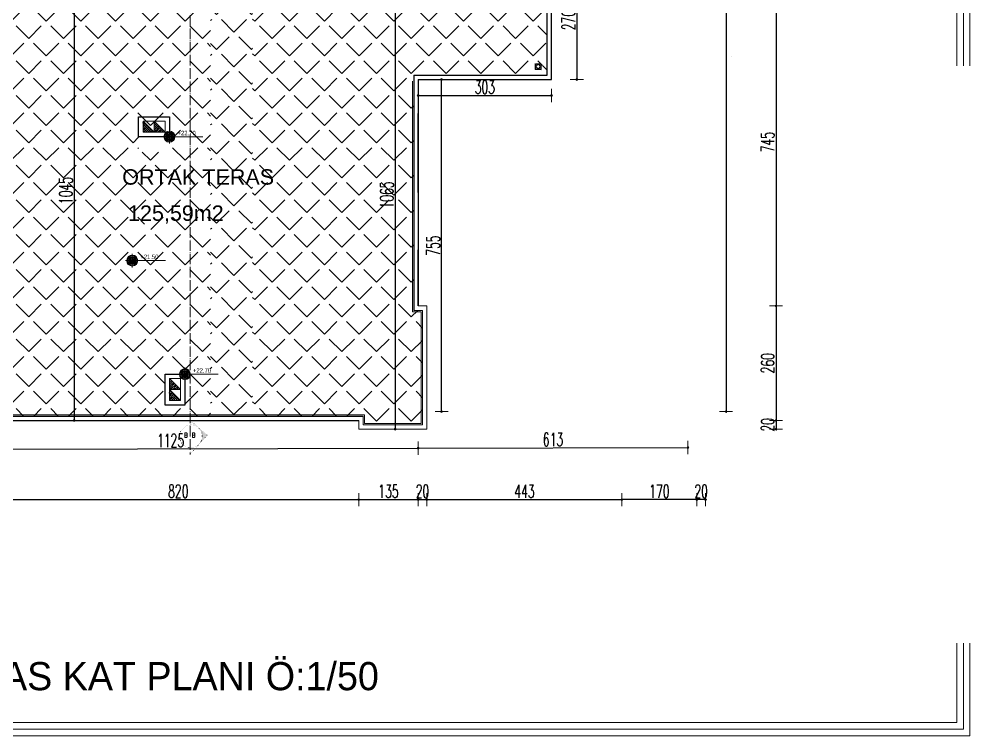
# Model space of a CAD drawing. Header units: millimetres. Extents: x -16104 to 67872, y -88009 to 12107.
# Drawn here: x 36891 to 39086, y 8729 to 10357 of the extents above; entities that cross this region are included whole.
import ezdxf
from ezdxf.enums import TextEntityAlignment as Align

# ---------------------------------------------------------------- set-up
doc = ezdxf.new("R2010")
doc.units = ezdxf.units.MM
doc.linetypes.add('ACAD_ISO04W100', pattern=[30, 24, -3, 0, -3])
doc.linetypes.add('ACAD_ISO07W100', pattern=[3, 0, -3])
doc.layers.get('0').update_dxf_attribs({"color": 241})
for name, color, linetype, lineweight in [('AKS', 1, 'ACAD_ISO07W100', 5), ('baca', 46, 'Continuous', 5), ('balkon', 6, 'Continuous', 5), ('c05', 32, 'Continuous', 13), ('duvar', 123, 'Continuous', 25), ('emsal&kolon', 1, 'Continuous', 5), ('KOTLAR', 5, 'Continuous', 20), ('OLCU', 54, 'Continuous', 13), ('SıVA', 40, 'Continuous', 9), ('YAZI', 22, 'Continuous', 18), ('ÖLÇÜ', 252, 'Continuous', 20)]:
    doc.layers.add(name, color=color, linetype=linetype, lineweight=lineweight)
doc.styles.add('DIM', font='Txttw.shx', dxfattribs={"width": 0.6})
doc.styles.add('DIMENSIONS', font='simplex', dxfattribs={"width": 0.8})
doc.styles.add('TSIMPLEX', font='tsimplex', dxfattribs={"width": 0.8})
doc.styles.add('ÖLÇÜ-50', font='comic.ttf', dxfattribs={"height": 12.5})
doc.dimstyles.new('50', dxfattribs={"dimscale": 0, "dimtxt": 30, "dimasz": 1, "dimexe": 0, "dimexo": 2, "dimgap": 4, "dimtad": 1, "dimdec": 0, "dimzin": 0, "dimdsep": 46, "dimtxsty": 'DIM', "dimblk1": 'DOT', "dimblk2": 'DOT', "dimsah": 1, "dimcen": 1.5, "dimdle": 3, "dimse1": 1, "dimse2": 1, "dimclrd": 256, "dimclre": 9, "dimclrt": 256, "dimadec": 0, "dimazin": 0, "dimtfac": 0.24, "dimtdec": 0, "dimtix": 1, "dimtmove": 2, "dimatfit": 3, "dimldrblk": 'DOT', "dimfxl": 0, "dimtolj": 1, "dimtzin": 15, "dimarcsym": 0})

# ---------------------------------------------------------------- blocks, each defined once
blk = doc.blocks.new('DOT')
for p, q in [((-2, 0), (0, 0)), ((0, 15), (0, -15)), ((2, 0), (0, 0))]:
    blk.add_line(p, q)
blk.add_circle((0, 0), 2)
blk = doc.blocks.new('*D767')
at = {"layer": 'Defpoints', "color": 0, "transparency": 16777216}
for p in [(36842, 9300.5), (37662, 9300.5), (37662, 9265.5)]:
    blk.add_point(p, dxfattribs=at)
at = {"layer": 'OLCU', "lineweight": -2, "transparency": 16777216}
blk.add_line((36843, 9265.5), (37661, 9265.5), dxfattribs=at)
at = {"layer": 'OLCU', "lineweight": -2, "transparency": 16777216, "rotation": 180}
blk.add_blockref('DOT', (36842, 9265.5), dxfattribs=at)
at = {"layer": 'OLCU', "lineweight": -2, "transparency": 16777216}
blk.add_blockref('DOT', (37662, 9265.5), dxfattribs=at)
at = {"layer": 'OLCU', "transparency": 16777216, "insert": (37252, 9284.5), "char_height": 30, "attachment_point": 5, "style": 'DIM'}
blk.add_mtext('\\A1;820', dxfattribs=at)
blk = doc.blocks.new('*D768')
at = {"layer": 'Defpoints', "color": 0, "transparency": 16777216}
for p in [(37662, 9300.5), (37797, 9300.5), (37797, 9265.5)]:
    blk.add_point(p, dxfattribs=at)
at = {"layer": 'OLCU', "lineweight": -2, "transparency": 16777216}
blk.add_line((37663, 9265.5), (37796, 9265.5), dxfattribs=at)
at = {"layer": 'OLCU', "lineweight": -2, "transparency": 16777216, "rotation": 180}
blk.add_blockref('DOT', (37662, 9265.5), dxfattribs=at)
at = {"layer": 'OLCU', "lineweight": -2, "transparency": 16777216}
blk.add_blockref('DOT', (37797, 9265.5), dxfattribs=at)
at = {"layer": 'OLCU', "transparency": 16777216, "insert": (37729.5, 9284.5), "char_height": 30, "attachment_point": 5, "style": 'DIM'}
blk.add_mtext('\\A1;135', dxfattribs=at)
blk = doc.blocks.new('*D769')
at = {"layer": 'Defpoints', "color": 0, "transparency": 16777216}
for p in [(38575, 10450), (38610, 9705.5), (38610, 9705.5)]:
    blk.add_point(p, dxfattribs=at)
at = {"layer": 'OLCU', "lineweight": -2, "transparency": 16777216}
blk.add_line((38610, 10449), (38610, 9706.5), dxfattribs=at)
for p, rotation in [((38610, 10450), 90), ((38610, 9705.5), 270)]:
    blk.add_blockref('DOT', p, dxfattribs=dict(at, rotation=rotation))
at = {"layer": 'OLCU', "transparency": 16777216, "insert": (38591, 10077.8), "char_height": 30, "attachment_point": 5, "rotation": 90, "style": 'DIM'}
blk.add_mtext('\\A1;745', dxfattribs=at)
blk = doc.blocks.new('*D776')
at = {"layer": 'Defpoints', "color": 0, "transparency": 16777216}
for p in [(38430, 9365.5), (38450, 9365.5), (38430, 9265.5)]:
    blk.add_point(p, dxfattribs=at)
at = {"layer": 'OLCU', "lineweight": -2, "transparency": 16777216}
for p, q in [((38429, 9265.5), (38428, 9265.5)), ((38450, 9265.5), (38430, 9265.5)), ((38451, 9265.5), (38452, 9265.5))]:
    blk.add_line(p, q, dxfattribs=at)
blk.add_blockref('DOT', (38430, 9265.5), dxfattribs=at)
at = {"layer": 'OLCU', "lineweight": -2, "transparency": 16777216, "rotation": 180}
blk.add_blockref('DOT', (38450, 9265.5), dxfattribs=at)
at = {"layer": 'OLCU', "transparency": 16777216, "insert": (38440, 9284.5), "char_height": 30, "attachment_point": 5, "style": 'DIM'}
blk.add_mtext('\\A1;20', dxfattribs=at)
blk = doc.blocks.new('*D777')
at = {"layer": 'Defpoints', "color": 0, "transparency": 16777216}
for p in [(38260, 9365.5), (38430, 9365.5), (38260, 9265.5)]:
    blk.add_point(p, dxfattribs=at)
at = {"layer": 'OLCU', "lineweight": -2, "transparency": 16777216}
blk.add_line((38429, 9265.5), (38261, 9265.5), dxfattribs=at)
at = {"layer": 'OLCU', "lineweight": -2, "transparency": 16777216, "rotation": 180}
blk.add_blockref('DOT', (38260, 9265.5), dxfattribs=at)
at = {"layer": 'OLCU', "lineweight": -2, "transparency": 16777216}
blk.add_blockref('DOT', (38430, 9265.5), dxfattribs=at)
at = {"layer": 'OLCU', "transparency": 16777216, "insert": (38345, 9284.5), "char_height": 30, "attachment_point": 5, "style": 'DIM'}
blk.add_mtext('\\A1;170', dxfattribs=at)
blk = doc.blocks.new('*D778')
at = {"layer": 'Defpoints', "color": 0, "transparency": 16777216}
for p in [(37817, 9265.5), (38260, 9265.5), (38260, 9265.5)]:
    blk.add_point(p, dxfattribs=at)
at = {"layer": 'OLCU', "lineweight": -2, "transparency": 16777216}
blk.add_line((37818, 9265.5), (38259, 9265.5), dxfattribs=at)
at = {"layer": 'OLCU', "lineweight": -2, "transparency": 16777216, "rotation": 180}
blk.add_blockref('DOT', (37817, 9265.5), dxfattribs=at)
at = {"layer": 'OLCU', "lineweight": -2, "transparency": 16777216}
blk.add_blockref('DOT', (38260, 9265.5), dxfattribs=at)
at = {"layer": 'OLCU', "transparency": 16777216, "insert": (38038.5, 9284.5), "char_height": 30, "attachment_point": 5, "style": 'DIM'}
blk.add_mtext('\\A1;443', dxfattribs=at)
blk = doc.blocks.new('*D783')
at = {"layer": 'Defpoints', "color": 0, "transparency": 16777216}
for p in [(38510, 9705.5), (38510, 9445.5), (38610, 9445.5)]:
    blk.add_point(p, dxfattribs=at)
at = {"layer": 'OLCU', "lineweight": -2, "transparency": 16777216}
blk.add_line((38610, 9704.5), (38610, 9446.5), dxfattribs=at)
for p, rotation in [((38610, 9705.5), 90), ((38610, 9445.5), 270)]:
    blk.add_blockref('DOT', p, dxfattribs=dict(at, rotation=rotation))
at = {"layer": 'OLCU', "transparency": 16777216, "insert": (38591, 9575.5), "char_height": 30, "attachment_point": 5, "rotation": 90, "style": 'DIM'}
blk.add_mtext('\\A1;260', dxfattribs=at)
blk = doc.blocks.new('*D784')
at = {"layer": 'Defpoints', "color": 0, "transparency": 16777216}
for p in [(38510, 9445.5), (38510, 9425.5), (38610, 9425.5)]:
    blk.add_point(p, dxfattribs=at)
at = {"layer": 'OLCU', "lineweight": -2, "transparency": 16777216}
for p, q in [((38610, 9446.5), (38610, 9447.5)), ((38610, 9445.5), (38610, 9425.5)), ((38610, 9424.5), (38610, 9423.5))]:
    blk.add_line(p, q, dxfattribs=at)
for p, rotation in [((38610, 9445.5), 270), ((38610, 9425.5), 90)]:
    blk.add_blockref('DOT', p, dxfattribs=dict(at, rotation=rotation))
at = {"layer": 'OLCU', "transparency": 16777216, "insert": (38591, 9435.5), "char_height": 30, "attachment_point": 5, "rotation": 90, "style": 'DIM'}
blk.add_mtext('\\A1;20', dxfattribs=at)
blk = doc.blocks.new('*D792')
at = {"layer": 'Defpoints', "color": 0, "transparency": 16777216}
for p in [(37797, 9265.5), (37817, 9265.5), (37817, 9265.5)]:
    blk.add_point(p, dxfattribs=at)
at = {"layer": 'OLCU', "lineweight": -2, "transparency": 16777216}
for p, q in [((37796, 9265.5), (37795, 9265.5)), ((37797, 9265.5), (37817, 9265.5)), ((37818, 9265.5), (37819, 9265.5))]:
    blk.add_line(p, q, dxfattribs=at)
blk.add_blockref('DOT', (37797, 9265.5), dxfattribs=at)
at = {"layer": 'OLCU', "lineweight": -2, "transparency": 16777216, "rotation": 180}
blk.add_blockref('DOT', (37817, 9265.5), dxfattribs=at)
at = {"layer": 'OLCU', "transparency": 16777216, "insert": (37807, 9284.5), "char_height": 30, "attachment_point": 5, "style": 'DIM'}
blk.add_mtext('\\A1;20', dxfattribs=at)
blk = doc.blocks.new('*D801')
at = {"layer": 'Defpoints', "color": 0, "transparency": 16777216}
for p in [(37015.5, 10490), (37015.5, 9445.5), (37015.5, 9445.5)]:
    blk.add_point(p, dxfattribs=at)
at = {"layer": 'OLCU', "lineweight": -2, "transparency": 16777216}
blk.add_line((37015.5, 10489), (37015.5, 9446.5), dxfattribs=at)
for p, rotation in [((37015.5, 10490), 90), ((37015.5, 9445.5), 270)]:
    blk.add_blockref('DOT', p, dxfattribs=dict(at, rotation=rotation))
at = {"layer": 'OLCU', "transparency": 16777216, "insert": (36996.5, 9967.8), "char_height": 30, "attachment_point": 5, "rotation": 90, "style": 'DIM'}
blk.add_mtext('\\A1;1045', dxfattribs=at)
blk = doc.blocks.new('*D444')
at = {"layer": 'Defpoints', "color": 0, "transparency": 16777216}
for p in [(38496.4, 11575), (38496.4, 9465.5), (38496.4, 9465.5)]:
    blk.add_point(p, dxfattribs=at)
at = {"layer": 'OLCU', "lineweight": -2, "transparency": 16777216}
blk.add_line((38496.4, 11574), (38496.4, 9466.5), dxfattribs=at)
for p, rotation in [((38496.4, 11575), 90), ((38496.4, 9465.5), 270)]:
    blk.add_blockref('DOT', p, dxfattribs=dict(at, rotation=rotation))
at = {"layer": 'OLCU', "transparency": 16777216, "insert": (38477.4, 10520.3), "char_height": 30, "attachment_point": 5, "rotation": 90, "style": 'DIM'}
blk.add_mtext('\\A1;2105', dxfattribs=at)
blk = doc.blocks.new('*D961')
at = {"layer": 'Defpoints', "color": 0, "transparency": 16777216}
for p in [(37745, 10490), (37745, 9425.5), (41348.4, 9425.5)]:
    blk.add_point(p, dxfattribs=at)
at = {"layer": 'OLCU', "lineweight": -2, "transparency": 16777216}
blk.add_line((37745, 10489), (37745, 9426.5), dxfattribs=at)
for p, rotation in [((37745, 10490), 90), ((37745, 9425.5), 270)]:
    blk.add_blockref('DOT', p, dxfattribs=dict(at, rotation=rotation))
at = {"layer": 'OLCU', "transparency": 16777216, "insert": (37726, 9957.8), "char_height": 30, "attachment_point": 5, "rotation": 90, "style": 'DIM'}
blk.add_mtext('\\A1;1065', dxfattribs=at)
blk = doc.blocks.new('Kot')
at = {"layer": 'KOTLAR'}
for p, q in [((-0.155, 0), (0.759, 0)), ((0, 0.155), (0, -0.155))]:
    blk.add_line(p, q, dxfattribs=at)
for radius in [0.125, 0.105, 0.085, 0.065, 0.045, 0.045, 0.025]:
    blk.add_circle((0, 0), radius, dxfattribs=at)
at = {"layer": 'YAZI', "style": 'TSIMPLEX', "width": 0.8}
blk.add_attdef('KOTH', (0.184, 0.035), '', height=0.1, dxfattribs=at)
blk = doc.blocks.new('A$C412C2498')
at = {"color": 5, "const_width": 0.6}
for points in [[(3.6, 24.3), (0.2, 27)], [(3.6, 3), (0.2, 0.2)], [(23.8, 24.3), (27.3, 27)], [(23.8, 3), (27.3, 0.2)]]:
    blk.add_lwpolyline(points, dxfattribs=at)
at = {"color": 5}
blk.add_lwpolyline([(23.8, 24.3), (3.6, 24.3), (3.6, 3), (23.8, 3)], close=True, dxfattribs=at)
at = {"const_width": 0.1}
for points in [[(6.7, 12.2), (14.6, 20.2)], [(6.8, 14.5), (12.4, 20.1)], [(7.1, 10.4), (16.4, 19.7)], [(7.9, 9.1), (17.8, 19)], [(8.8, 8), (18.9, 18.1)], [(10, 7.1), (19.8, 16.9)], [(11.3, 6.4), (20.4, 15.6)], [(13, 6), (20.8, 13.8)], [(14.8, 6.1), (20.8, 12.1)], [(17.4, 7), (19.8, 9.4)]]:
    blk.add_lwpolyline(points, dxfattribs=at)
blk.add_circle((13.7, 13.1), 7.12)
blk = doc.blocks.new('A$C5E2C1EC0')
at = {"xscale": 0.6105719971092185, "yscale": 0.6105719971092185, "zscale": 0.6105719971092185}
blk.add_blockref('A$C412C2498', (0, 0), dxfattribs=at)
blk = doc.blocks.new('*D2437')
at = {"layer": 'Defpoints', "color": 0, "transparency": 16777216}
for p in [(36672, 9379.6), (37797, 9382.3), (37797, 9382.3)]:
    blk.add_point(p, dxfattribs=at)
at = {"layer": 'OLCU', "lineweight": -2, "transparency": 16777216}
blk.add_line((36673, 9379.6), (37796, 9382.3), dxfattribs=at)
for p, rotation in [((37797, 9382.3), 0.1399202823359238), ((36672, 9379.6), 180.1399202823359)]:
    blk.add_blockref('DOT', p, dxfattribs=dict(at, rotation=rotation))
at = {"layer": 'OLCU', "transparency": 16777216, "insert": (37234.5, 9400), "char_height": 30, "attachment_point": 5, "rotation": 0.1399, "style": 'DIM'}
blk.add_mtext('\\A1;1125', dxfattribs=at)
blk = doc.blocks.new('*D2441')
at = {"layer": 'Defpoints', "color": 0, "transparency": 16777216}
for p in [(37797, 10220), (38100, 10220), (38100, 10183.7)]:
    blk.add_point(p, dxfattribs=at)
at = {"layer": 'OLCU', "lineweight": -2, "transparency": 16777216}
blk.add_line((37798, 10183.7), (38099, 10183.7), dxfattribs=at)
at = {"layer": 'OLCU', "lineweight": -2, "transparency": 16777216, "rotation": 180}
blk.add_blockref('DOT', (37797, 10183.7), dxfattribs=at)
at = {"layer": 'OLCU', "lineweight": -2, "transparency": 16777216}
blk.add_blockref('DOT', (38100, 10183.7), dxfattribs=at)
at = {"layer": 'OLCU', "transparency": 16777216, "insert": (37948.5, 10202.7), "char_height": 30, "attachment_point": 5, "style": 'DIM'}
blk.add_mtext('\\A1;303', dxfattribs=at)
blk = doc.blocks.new('*D2433')
at = {"layer": 'Defpoints', "color": 0, "transparency": 16777216}
for p in [(37797, 9382.3), (38410, 9383.8), (38410, 9383.8)]:
    blk.add_point(p, dxfattribs=at)
at = {"layer": 'OLCU', "lineweight": -2, "transparency": 16777216}
blk.add_line((37798, 9382.3), (38409, 9383.8), dxfattribs=at)
for p, rotation in [((37797, 9382.3), 180.1399202823376), ((38410, 9383.8), 0.1399202823375777)]:
    blk.add_blockref('DOT', p, dxfattribs=dict(at, rotation=rotation))
at = {"layer": 'OLCU', "transparency": 16777216, "insert": (38103.5, 9402.1), "char_height": 30, "attachment_point": 5, "rotation": 0.1399, "style": 'DIM'}
blk.add_mtext('\\A1;613', dxfattribs=at)
blk = doc.blocks.new('*D2435')
at = {"layer": 'Defpoints', "color": 0, "transparency": 16777216}
for p in [(38125, 10490), (38100, 10220), (38157.5, 10220)]:
    blk.add_point(p, dxfattribs=at)
at = {"layer": 'OLCU', "lineweight": -2, "transparency": 16777216}
blk.add_line((38157.5, 10489), (38157.5, 10221), dxfattribs=at)
for p, rotation in [((38157.5, 10490), 90), ((38157.5, 10220), 270)]:
    blk.add_blockref('DOT', p, dxfattribs=dict(at, rotation=rotation))
at = {"layer": 'OLCU', "transparency": 16777216, "insert": (38138.5, 10355), "char_height": 30, "attachment_point": 5, "rotation": 90, "style": 'DIM'}
blk.add_mtext('\\A1;270', dxfattribs=at)
blk = doc.blocks.new('*D2439')
at = {"layer": 'Defpoints', "color": 0, "transparency": 16777216}
for p in [(37777, 10220), (37850.3, 10220), (37777, 9465.5)]:
    blk.add_point(p, dxfattribs=at)
at = {"layer": 'OLCU', "lineweight": -2, "transparency": 16777216}
blk.add_line((37850.3, 9466.5), (37850.3, 10219), dxfattribs=at)
for p, rotation in [((37850.3, 10220), 90), ((37850.3, 9465.5), 270)]:
    blk.add_blockref('DOT', p, dxfattribs=dict(at, rotation=rotation))
at = {"layer": 'OLCU', "transparency": 16777216, "insert": (37831.3, 9842.8), "char_height": 30, "attachment_point": 5, "rotation": 90, "style": 'DIM'}
blk.add_mtext('\\A1;755', dxfattribs=at)

msp = doc.modelspace()

# ---------------------------------------------------------------- hatches: boundary and pattern name
at = {"layer": 'AKS'}
msp.add_hatch(color=1, dxfattribs=at).paths.add_polyline_path([(37297.9, 9428.9), (37317.3, 9411.8), (37300.2, 9392.3, 0.198912), (37306.6, 9411.1, 0.198912)])
msp.add_hatch(color=1, dxfattribs=at).paths.add_polyline_path([(37297.9, 9428.9), (37317.3, 9411.8), (37300.2, 9392.3, 0.198912), (37306.6, 9411.1, 0.198912)])
msp.add_hatch(color=1, dxfattribs=at).paths.add_polyline_path([(37297.9, 9428.9), (37317.3, 9411.8), (37300.2, 9392.3, 0.198912), (37306.6, 9411.1, 0.198912)])
msp.add_hatch(color=1, dxfattribs=at).paths.add_polyline_path([(37297.9, 9428.9), (37317.3, 9411.8), (37300.2, 9392.3, 0.198912), (37306.6, 9411.1, 0.198912)])
at = {"layer": 'ÖLÇÜ'}
h = msp.add_hatch(dxfattribs=at)
h.set_pattern_fill('ANGLE,_O', color=256, scale=8, angle=45)
h.set_pattern_definition([(45, (3602.555, 0), (-39.51313, 39.51313), [40.64, -15.24]), (135, (3602.555, 0), (-39.51313, -39.51313), [40.64, -15.24])])
h.paths.add_polyline_path([(36850, 10490), (36835, 10490), (36830, 10490), (36700, 10490), (36450, 10490), (36450, 10500), (36232.1, 10500, -0.689136), (36208.7, 10500), (36030, 10500), (36030, 10465), (36200, 10465), (36200, 10480), (36376, 10480), (36506, 10480), (36682, 10480), (36682, 10405), (36682, 9800.3), (36682, 9605.5), (36662, 9605.5), (36662, 9435.5), (36832, 9435.5), (36832, 9455.5), (36850, 9455.5)])
h.paths.add_polyline_path([(37144.5, 10490), (36965, 10490, -0.414214), (36865, 10390), (36865, 10490), (36857, 10490), (36850, 10490), (36850, 9455.5), (36984.5, 9455.5), (37144.5, 9455.5)])
h.paths.add_polyline_path([(37325.5, 10490), (37144.5, 10490), (37144.5, 9455.5), (37325.5, 9455.5)])
h.paths.add_polyline_path([(37232, 10100), (37232, 10055), (37162, 10055), (37162, 10100)], flags=16)
h.paths.add_polyline_path([(37222, 10090), (37222, 10065), (37197, 10065), (37172, 10065), (37172, 10090), (37197, 10090)], flags=0)
h.paths.add_polyline_path([(37189.7, 9879.3, -1), (37164.7, 9879.3, -1)], flags=16)
h.paths.add_polyline_path([(37187.7, 9879.3, -1), (37166.7, 9879.3, -1)], flags=0)
h.paths.add_polyline_path([(37185.7, 9879.3, -1), (37168.7, 9879.3, -1)], flags=0)
h.paths.add_polyline_path([(37183.7, 9879.3, -1), (37170.7, 9879.3, -1)], flags=0)
h.paths.add_polyline_path([(37181.7, 9879.3, -1), (37172.7, 9879.3, -1)], flags=0)
h.paths.add_polyline_path([(37267, 9550.5), (37267, 9480.5), (37222, 9480.5), (37222, 9550.5)], flags=16)
h.paths.add_polyline_path([(37257, 9540.5), (37257, 9515.5), (37257, 9490.5), (37232, 9490.5), (37232, 9515.5), (37232, 9540.5)], flags=0)
h.paths.add_polyline_path([(37620, 10487), (37421, 10487), (37421, 9455.5), (37499.5, 9455.5), (37620, 9455.5)])
h.paths.add_polyline_path([(37620, 9455.5), (37672, 9455.5), (37672, 9435.5), (37807, 9435.5), (37807, 9695.5), (37787, 9695.5), (37787, 9833), (37787, 10230), (38090, 10230), (38090, 10480), (38020, 10480), (38020, 10490), (37770, 10490), (37640, 10490), (37635, 10490), (37620, 10490)])
h.paths.add_polyline_path([(38067.8, 10238.9), (38067.8, 10251.9), (38080.2, 10251.9), (38080.2, 10238.9)], flags=16)
h.paths.add_polyline_path([(38078.1, 10244.2), (38072.5, 10249.8, 0.051079), (38071.7, 10249.4), (38077.7, 10243.4, 0.051079)], flags=0)
h.paths.add_polyline_path([(36842.4, 10478), (36842.4, 10522.1), (36887.4, 10522.1), (36887.4, 10478)], flags=9)
h.paths.add_polyline_path([(36739.9, 10480.5), (36739.9, 10524.6), (36784.9, 10524.6), (36784.9, 10480.5)], flags=9)
h.paths.add_polyline_path([(36729.4, 10471), (36819.9, 10472.8), (36819.5, 10490.5), (36729, 10488.7)], flags=24)
h.paths.add_polyline_path([(36974, 10478), (36974, 10522.1), (37019, 10522.1), (37019, 10478)], flags=9)
h.paths.add_polyline_path([(36974, 9930.3), (36974, 10005.3), (37019, 10005.3), (37019, 9930.3)], flags=24)
h.paths.add_polyline_path([(37112.8, 9976.3), (37339.8, 9976.3), (37339.8, 9916.7), (37112.8, 9916.7)], flags=9)
h.paths.add_polyline_path([(37111.6, 10025.6), (37469.2, 10025.6), (37469.2, 9971.9), (37111.6, 9971.9)], flags=9)
h.paths.add_polyline_path([(37198.8, 10474.2), (37270.3, 10474.2), (37270.3, 10429.2), (37198.8, 10429.2)], flags=24)
h.paths.add_polyline_path([(37193.1, 9880.3), (37238.5, 9880.3), (37238.5, 9895.3), (37193.1, 9895.3)], flags=24)
h.paths.add_polyline_path([(37528.5, 10477.2), (37528.5, 10521.3), (37573.5, 10521.3), (37573.5, 10477.2)], flags=9)
h.paths.add_polyline_path([(37903.5, 10480.5), (37903.5, 10524.6), (37948.5, 10524.6), (37948.5, 10480.5)], flags=9)
h.paths.add_polyline_path([(37917.9, 10474.2), (37979.2, 10474.2), (37979.2, 10429.2), (37917.9, 10429.2)], flags=24)
h.paths.add_polyline_path([(37903.5, 10316.9), (37903.5, 10379), (37948.5, 10379), (37948.5, 10316.9)], flags=24)
h.paths.add_polyline_path([(37669.4, 10471), (37759.9, 10472.8), (37759.5, 10490.5), (37669, 10488.7)], flags=9)
h = msp.add_hatch(dxfattribs=at)
h.set_pattern_fill('ANGLE,_O', color=256, scale=8, angle=45)
h.set_pattern_definition([(45, (-0.84, 49445.853), (-39.513127, 39.513127), [40.64, -15.24]), (135, (-0.84, 49445.853), (-39.513127, -39.513127), [40.64, -15.24])])
h.paths.add_polyline_path([(37421, 10487), (37325.5, 10487), (37325.5, 9458.5), (37421, 9458.5)])
h = msp.add_hatch(dxfattribs=at)
h.set_pattern_fill('ANSI35,_O', color=256)
h.set_pattern_definition([(45, (-3603.393, 49480.853), (-4.49012806, 4.49012806), []), (45, (-3598.903, 49480.853), (-4.49012806, 4.49012806), [7.9375, -1.5875, 0, -1.5875])])
h.paths.add_polyline_path([(37172, 10125), (37172, 10100), (37197, 10100)])
h.paths.add_polyline_path([(37197, 10125), (37197, 10100), (37222, 10100)])
h = msp.add_hatch(dxfattribs=at)
h.set_pattern_fill('ANSI35,_O', color=256)
h.set_pattern_definition([(45, (-3603.393, 49445.853), (-4.49012806, 4.49012806), []), (45, (-3598.903, 49445.853), (-4.49012806, 4.49012806), [7.9375, -1.5875, 0, -1.5875])])
h.paths.add_polyline_path([(37232, 9540.5), (37232, 9515.5), (37257, 9515.5)])
h.paths.add_polyline_path([(37232, 9515.5), (37232, 9490.5), (37257, 9490.5)])

# ---------------------------------------------------------------- linework, layer by layer
at = {"layer": 'AKS', "color": 1, "linetype": 'ACAD_ISO04W100'}
msp.add_line((37279, 11690.5), (37279, 9368.1), dxfattribs=at)
at = {"layer": 'AKS', "color": 1, "linetype": 'ACAD_ISO07W100'}
for p, q in [((37278.4, 9446), (37317.3, 9411.8)), ((37278.4, 9446), (37317.3, 9411.8)), ((37317.3, 9411.8), (37279, 9368.1))]:
    msp.add_line(p, q, dxfattribs=at)
msp.add_circle((37280.7, 9409.4), 25.9, dxfattribs=at)
msp.add_circle((37280.7, 9409.4), 25.9, dxfattribs=at)
msp.add_circle((37280.7, 9409.4), 25.9, dxfattribs=at)
msp.add_circle((37280.7, 9409.4), 25.9, dxfattribs=at)
at = {"layer": 'baca'}
for points in [[(37172, 10125), (37197, 10125), (37197, 10100), (37172, 10100), (37172, 10125), (37197, 10100)], [(37197, 10125), (37222, 10125), (37222, 10100), (37197, 10100), (37197, 10125), (37222, 10100)], [(37232, 9540.5), (37257, 9540.5), (37257, 9515.5), (37232, 9515.5), (37232, 9540.5), (37257, 9515.5)], [(37232, 9515.5), (37257, 9515.5), (37257, 9490.5), (37232, 9490.5), (37232, 9515.5), (37257, 9490.5)]]:
    msp.add_lwpolyline(points, dxfattribs=at)
at = {"layer": 'balkon'}
for p, q in [((37797, 9705.5), (37817, 9705.5)), ((37817, 9705.5), (37817, 9425.5)), ((37787, 9695.5), (37807, 9695.5)), ((37807, 9695.5), (37807, 9435.5)), ((37662, 9445.5), (37662, 9425.5)), ((37672, 9455.5), (37672, 9435.5)), ((37662, 9425.5), (37817, 9425.5)), ((37672, 9435.5), (37807, 9435.5))]:
    msp.add_line(p, q, dxfattribs=at)
at = {"layer": 'c05'}
for points in [[(39050.6, 8939.6), (39050.6, 8729.3), (35520.3, 8729.3), (35520.3, 12107.1), (39050.6, 12107.1), (39050.6, 10251)], [(39050.6, 8939.6), (39050.6, 8729.3), (35520.3, 8729.3), (35520.3, 12107.1), (39050.6, 12107.1), (39050.6, 10251)], [(39035.6, 8939.6), (39035.6, 8744.3), (35535.3, 8744.3), (35535.3, 12092.1), (39035.6, 12092.1), (39035.6, 10251)], [(39035.6, 8939.6), (39035.6, 8744.3), (35535.3, 8744.3), (35535.3, 12092.1), (39035.6, 12092.1), (39035.6, 10251)], [(39020.6, 8939.6), (39020.6, 8759.3), (35550.3, 8759.3), (35550.3, 12077.1), (39020.6, 12077.1), (39020.6, 10251)], [(39020.6, 8939.6), (39020.6, 8759.3), (35550.3, 8759.3), (35550.3, 12077.1), (39020.6, 12077.1), (39020.6, 10251)]]:
    msp.add_lwpolyline(points, dxfattribs=at)
at = {"layer": 'duvar'}
for p, q in [((38090, 10230), (38090, 10480)), ((38100, 10220), (38100, 10470)), ((37787, 10230), (37787, 9833)), ((37787, 10230), (38090, 10230)), ((37797, 10220), (37797, 9833)), ((37797, 10220), (38100, 10220)), ((37797, 9963), (37797, 10142.8)), ((37797, 10142.8), (37797, 9963)), ((37787, 9833), (37787, 9695.5)), ((37797, 9705.5), (37797, 9833)), ((37797, 9833), (37797, 9705.5)), ((36832, 9455.5), (36984.5, 9455.5)), ((36842, 9445.5), (36984.5, 9445.5)), ((36984.5, 9455.5), (37499.5, 9455.5)), ((36984.5, 9445.5), (37499.5, 9445.5)), ((37114.5, 9445.5), (37369.5, 9445.5)), ((37499.5, 9455.5), (37672, 9455.5)), ((37499.5, 9445.5), (37662, 9445.5))]:
    msp.add_line(p, q, dxfattribs=at)
for points in [[(37162, 10135), (37232, 10135), (37232, 10090), (37162, 10090)], [(37222, 9480.5), (37222, 9550.5), (37267, 9550.5), (37267, 9480.5)]]:
    msp.add_lwpolyline(points, close=True, dxfattribs=at)
at = {"layer": 'OLCU'}
for p, q in [((38510, 10272.8), (38510, 10272.8)), ((37499.5, 9445.5), (37499.5, 9445.5))]:
    msp.add_line(p, q, dxfattribs=at)
at = {"layer": 'SıVA'}
msp.add_lwpolyline([(36829, 9458.5), (37675, 9458.5), (37675, 9438.5), (37804, 9438.5), (37804, 9692.5), (37784, 9692.5), (37784, 10215.9)], dxfattribs=at)

# ---------------------------------------------------------------- block references
at = {"ltscale": 50, "xscale": -1, "rotation": 180}
msp.add_blockref('A$C5E2C1EC0', (38061.2, 10257.4), dxfattribs=at)
at = {"layer": 'KOTLAR', "ltscale": 0.01, "xscale": 100, "yscale": 100, "zscale": 100}
for p, values in [((37232, 10090), {'KOTH': '+22.70'}), ((37147.4, 9808.7), {'KOTH': '+21.50'}), ((37267, 9550.5), {'KOTH': '+22.70'})]:
    msp.add_blockref('Kot', p, dxfattribs=at).add_auto_attribs(values)

# ---------------------------------------------------------------- texts
at = {"layer": 'AKS', "color": 1, "style": 'DIMENSIONS', "width": 0.8}
for p in [(37269.6, 9411.9), (37287, 9412.1)]:
    msp.add_text('B', height=10.4, rotation=0.4221, dxfattribs=at).set_placement(p, align=Align.MIDDLE)
at = {"layer": 'emsal&kolon', "char_height": 35, "width": 2153.683}
for s, insert, attachment_point in [('{\\fArial|b0|i0|c162|p34;ORTAK TERAS}', (37469.7, 9980.6), 9), ('{\\fArial|b0|i0|c162|p34;125,59m2}', (37137.8, 9892.4), 7)]:
    msp.add_mtext(s, dxfattribs=dict(at, insert=insert, attachment_point=attachment_point))
at = {"layer": 'YAZI', "style": 'ÖLÇÜ-50'}
msp.add_text('(+24.00)  TERAS KAT PLANI Ö:1/50', height=64, dxfattribs=at).set_placement((36311.7, 8832.6))

# ---------------------------------------------------------------- dimensions: what is measured, and where the dimension line sits
at = {"layer": 'OLCU'}
dim = msp.add_linear_dim(base=(38496.4, 9465.5), p1=(38496.4, 11575), p2=(38496.4, 9465.5), angle=90, text='2105', dimstyle='50', override={"dimscale": 1}, dxfattribs=at)
dim.commit()
dim.dimension.update_dxf_attribs({"geometry": '*D444', "text_midpoint": (38477.4, 10520.3)})
for base, p1, p2, picture, middle in [((37015.4560906, 9445.5446397), (37015.4560906, 10490.0446397), (37015.4560906, 9445.5446397), '*D801', (36996.4560906, 9967.7946397)), ((37745.0380415, 9425.5446397), (37745.0380415, 10490.0446397), (41348.4311242, 9425.5446397), '*D961', (37726.0380415, 9957.7946397)), ((38157.5, 10220), (38125, 10490), (38100, 10220), '*D2435', (38138.5, 10355)), ((38610.0380415, 9705.5446397), (38575.0380415, 10450.0446397), (38610.0380415, 9705.5446397), '*D769', (38591.0380415, 10077.7946397)), ((37850.31415, 10220.0446397), (37777.0380415, 9465.5446397), (37777.0380415, 10220.0446397), '*D2439', (37831.31415, 9842.7946397)), ((38610, 9445.5), (38510, 9705.5), (38510, 9445.5), '*D783', (38591, 9575.5)), ((38610, 9425.5), (38510, 9445.5), (38510, 9425.5), '*D784', (38591, 9435.5))]:
    dim = msp.add_linear_dim(base=base, p1=p1, p2=p2, angle=90, dimstyle='50', override={"dimscale": 1}, dxfattribs=at)
    dim.commit()
    dim.dimension.update_dxf_attribs({"geometry": picture, "text_midpoint": middle})
for base, p1, p2, picture, middle in [((38100, 10183.7), (37797, 10220), (38100, 10220), '*D2441', (37948.5, 10202.7)), ((38260, 9265.5), (38430, 9365.5), (38260, 9365.5), '*D777', (38345, 9284.5)), ((38430, 9265.5), (38450, 9365.5), (38430, 9365.5), '*D776', (38440, 9284.5)), ((37662, 9265.5), (36842, 9300.5), (37662, 9300.5), '*D767', (37252, 9284.5)), ((37797, 9265.5), (37662, 9300.5), (37797, 9300.5), '*D768', (37729.5, 9284.5)), ((37817, 9265.5), (37797, 9265.5), (37817, 9265.5), '*D792', (37807, 9284.5)), ((38260, 9265.5), (37817, 9265.5), (38260, 9265.5), '*D778', (38038.5, 9284.5))]:
    dim = msp.add_linear_dim(base=base, p1=p1, p2=p2, dimstyle='50', override={"dimscale": 1}, dxfattribs=at)
    dim.commit()
    dim.dimension.update_dxf_attribs({"geometry": picture, "text_midpoint": middle})
for p1, p2, picture, middle in [((36672, 9379.6), (37797, 9382.3), '*D2437', (37234.5, 9400)), ((37797, 9382.3), (38410, 9383.8), '*D2433', (38103.5, 9402.1))]:
    dim = msp.add_aligned_dim(p1=p1, p2=p2, distance=0, dimstyle='50', override={"dimscale": 1}, dxfattribs=at)
    dim.commit()
    dim.dimension.update_dxf_attribs({"geometry": picture, "text_midpoint": middle})

doc.saveas('drawing.dxf')
